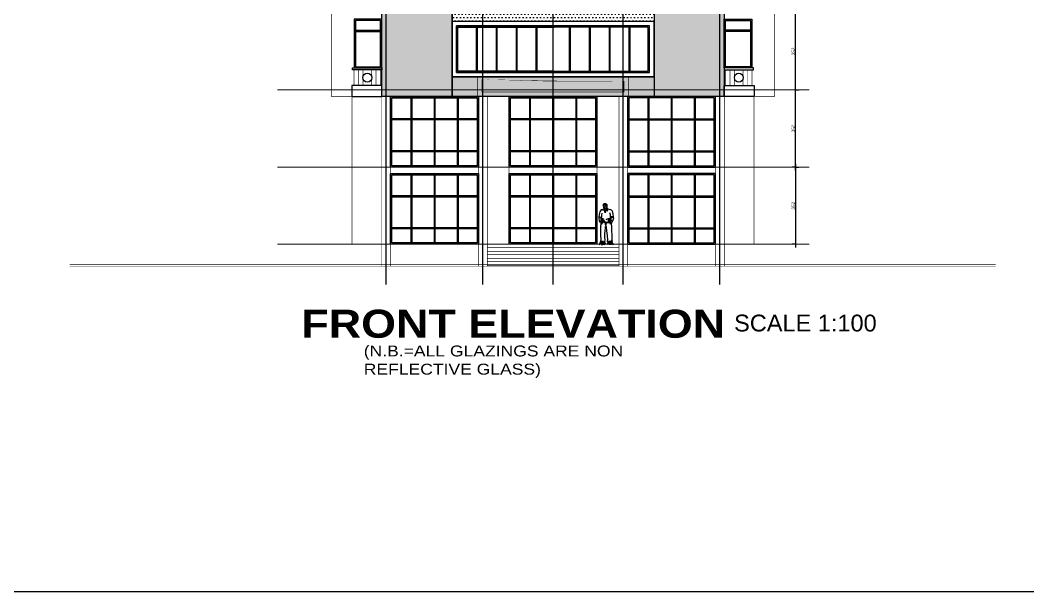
# Model space of a CAD drawing. Extents: x 250879 to 348495, y -51522 to -9360.
# Drawn here: x 305783 to 310378, y -51522 to -48914 of the extents above; entities that cross this region are included whole.
import ezdxf

# ---------------------------------------------------------------- set-up
doc = ezdxf.new("R2010")
doc.units = 0
doc.layers.get('0').update_dxf_attribs({"linetype": 'CONTINUOUS'})
doc.layers.get('DEFPOINTS').update_dxf_attribs({"color": 9, "linetype": 'CONTINUOUS'})
doc.layers.add('A-text function', color=30, linetype='CONTINUOUS', lineweight=20)
doc.layers.add('VIS', color=8, linetype='CONTINUOUS', lineweight=18)
for name, color, linetype in [('AXIS', 1, 'CONTINUOUS'), ('COLUMN', 5, 'CONTINUOUS'), ('CURTAIN', 150, 'CONTINUOUS'), ('WALL', 7, 'CONTINUOUS')]:
    doc.layers.add(name, color=color, linetype=linetype)
doc.styles.add('ARIAL', font='BOD_CR.TTF', dxfattribs={"width": 1.199999999999999})
doc.styles.get("Standard").update_dxf_attribs({"font": 'sanss___.ttf', "height": 15})
doc.styles.add('VITA', font='vinet.ttf')
doc.dimstyles.new('STANDARD$0', dxfattribs={"dimscale": 0, "dimtxt": 12, "dimasz": 8, "dimexe": 15, "dimexo": 0.0625, "dimgap": 2, "dimtad": 1, "dimdec": 0, "dimzin": 0, "dimdsep": 46, "dimtxsty": 'Standard', "dimblk1": 'ARCHTICK', "dimblk2": 'ARCHTICK', "dimsah": 1, "dimcen": 0.09, "dimdle": 15, "dimclrd": 3, "dimclre": 3, "dimclrt": 3, "dimazin": 0, "dimtfac": 1, "dimtdec": 0, "dimtofl": 0, "dimtmove": 1, "dimatfit": 3, "dimldrblk": 'ARCHTICK', "dimfxl": 1.045499999999997, "dimfxlon": 1, "dimtolj": 1, "dimtzin": 0, "dimarcsym": 0})
pattern_1 = [(0, (19207.20617337798, -20279.16520215265), (7.9375, 15.875), [0, -15.875])]

# ---------------------------------------------------------------- blocks, each defined once
blk = doc.blocks.new('HUM')
for points in [[(86188.95371651021, -23857.34926731135), (86188.952101052, -23855.12787197664), (86188.16563833658, -23853.4183282222), (86186.87034083219, -23851.16587639774), (86184.07386535496, -23849.70567108636), (86181.04609634388, -23848.8691796522), (86177.97667905987, -23849.29400793504), (86175.54114620395, -23850.55288743684), (86173.84682838536, -23852.32301143156), (86172.61094374467, -23854.78102803214), (86172.41977183653, -23857.65794169753), (86172.13048821656, -23861.95352299024)], [(86167.99442649086, -23874.54975416955), (86161.93075778808, -23875.4266040202), (86155.61427392808, -23876.53027074672), (86152.87175278585, -23878.30618709509), (86148.78806957255, -23882.65420403956), (86145.57911151282, -23897.62500513158), (86143.46211432718, -23910.18308580011), (86142.86248430495, -23916.88106910302), (86144.58558620188, -23925.14569824167), (86147.78708996388, -23932.76847070052), (86150.2598837225, -23936.02568224729), (86151.34416220077, -23938.24704369714), (86153.17815428639, -23935.46099990987), (86157.22330552878, -23931.83199167312), (86156.1775366778, -23928.8916203183), (86155.15341051256, -23930.03854131645), (86155.30347235233, -23931.72910702729), (86154.18063896155, -23930.22676424485), (86154.48485282209, -23929.04126285181), (86156.68318933563, -23928.43798776454), (86155.30754078778, -23927.16246185761), (86151.68217936678, -23927.44889675274), (86150.43090388067, -23928.34329057174), (86150.76080651903, -23926.67843516398), (86152.73199371182, -23925.82263289774), (86155.85170307291, -23925.98981939924), (86155.46167106299, -23924.28638239895), (86153.871739927, -23922.51865350305), (86152.43187063048, -23922.44149031818), (86154.84448973235, -23922.33041821952), (86154.89586609213, -23921.37173250527), (86153.78587709034, -23919.62971271538), (86152.61168908559, -23919.08606800194), (86151.96881957505, -23917.60944668046), (86153.38300069168, -23918.16595272254), (86154.1671560885, -23917.00617159282), (86154.61263349185, -23913.18426655149), (86153.96976398112, -23911.70764522927), (86150.1429643607, -23911.26220012799), (86148.22313118416, -23911.15931548271), (86144.82491848608, -23911.69828871412), (86145.39476895094, -23910.04630339818), (86151.63421001693, -23910.38067759861), (86155.95379556267, -23910.61216595559), (86156.43782787827, -23906.07124224685), (86156.44187456825, -23901.50458472223), (86158.11700711535, -23892.70099470674)], [(86171.94460432572, -23870.65902007095), (86171.46820459237, -23870.91364165232), (86170.79040866108, -23871.67518076882), (86168.58759673848, -23873.36749763896), (86167.82507880122, -23874.72135709219), (86168.33343072036, -23875.82136355419), (86169.01120676853, -23878.10599083246), (86170.19733473586, -23880.72908545606), (86170.70568665511, -23884.02910484207), (86171.46820459237, -23882.75986967188), (86171.97653662848, -23881.82909191824), (86173.33210860776, -23880.9829285187), (86175.53492053045, -23879.88292205669), (86176.46688247965, -23879.4598502857), (86176.12799445566, -23879.96754633974), (86175.02658849441, -23880.47523246465), (86173.41683061371, -23881.23678151011), (86171.97653662848, -23882.4214023262), (86171.29874069721, -23883.52140878839), (86170.95985267313, -23884.45218654202), (86170.62096464903, -23883.85987613388), (86170.28207662501, -23880.89831416443), (86171.21401869121, -23879.54446463997)], [(86176.46688247965, -23879.4598502857), (86177.99191835416, -23879.79830770242), (86177.22940041691, -23880.55985674788), (86178.16136236621, -23881.65986320988), (86178.58497239636, -23883.09832708843), (86179.26276832754, -23884.45218654203), (86179.94054437566, -23887.92143463621), (86179.60165635165, -23892.32146048422), (86180.19473027684, -23889.02144109822), (86180.10998838769, -23886.82142817421), (86179.34749033362, -23883.6060231423), (86179.26276832754, -23880.39061811056), (86177.65301044707, -23879.29061164856), (86176.21271646164, -23877.9367621241), (86175.02658849441, -23876.24444525414), (86173.67101651494, -23874.97520015482), (86172.32317907216, -23873.15102707458), (86171.94460432572, -23870.65902007095)], [(86172.13048821656, -23861.95352299024), (86172.62400309798, -23866.29432253363), (86172.27477942157, -23871.25797295672)], [(86174.0020746382, -23860.94330131915), (86173.53645084801, -23860.28762688553), (86173.00861977004, -23859.9628587083), (86172.52275148728, -23859.92121320074), (86172.3597516209, -23860.19756169049), (86172.46420665238, -23860.91815881033), (86172.41563294224, -23861.62382095887), (86172.45310515932, -23862.27147500928), (86172.69383821983, -23863.04016149303)], [(86173.71606350804, -23861.06192582398), (86173.1676831159, -23860.58280521125), (86172.74064494473, -23860.31258487697), (86172.58186654805, -23860.46101907965), (86172.60978278988, -23861.08959179788), (86172.61250988265, -23862.07693634939)], [(86172.81161712787, -23861.11821762121), (86172.82294792628, -23862.11913825815), (86172.69383821983, -23863.04016149303), (86172.86691550593, -23864.20839950702), (86173.49417201919, -23864.44047332503), (86173.71602578528, -23864.13074064882)], [(86172.9092609285, -23861.41949007566), (86173.33631929963, -23861.68970114219), (86173.47987922272, -23862.00179740978)], [(86173.229616008, -23861.81424322427), (86173.10351251786, -23862.52723137501), (86173.0156894974, -23862.85730218666), (86173.13701184573, -23863.06620180936), (86173.20541446774, -23863.32458633393), (86173.43597298955, -23863.33219530303), (86173.48973700988, -23863.25712754375)], [(86173.72732493383, -23861.49770953785), (86173.55165934801, -23862.15784058155), (86173.4399098376, -23862.43589038701), (86173.5860231696, -23862.67121889128), (86173.60150639273, -23862.97907839422), (86173.49395880723, -23863.12920333372)], [(86186.7832612627, -23852.97004905939), (86185.85232495278, -23853.43176114553), (86183.23965656736, -23853.62693702761), (86180.92931221733, -23853.19894520241), (86178.34447376487, -23852.55084937477), (86176.21504424438, -23853.04336336491), (86175.86171859191, -23855.21252820878), (86175.65836563623, -23857.10524246939), (86174.5217570187, -23859.52994724654)], [(86188.95371651021, -23857.34926731135), (86188.75066032713, -23859.99855074103), (86188.28977915332, -23862.06997958676), (86188.29848032643, -23863.91046257583), (86188.36728661269, -23866.24111346725), (86186.70228122298, -23870.33358125633), (86185.8403440047, -23871.59259560127), (86185.00252265418, -23872.7622616511), (86184.46707017736, -23874.04342557026), (86182.85402454528, -23874.35399666071), (86180.66837432267, -23874.35463412518), (86178.23958876019, -23872.89200625388), (86176.25705251317, -23871.15304944278), (86174.58241628825, -23868.91493052231), (86174.58400333305, -23866.65937179428)], [(86177.21748369983, -23860.45896999245), (86178.6952695225, -23859.85907783094), (86180.81463553049, -23859.93447514162), (86181.57189457594, -23860.60579933297)], [(86178.02812223269, -23862.08782849159), (86178.49845200112, -23862.42983918607), (86179.46889598157, -23862.52562564847)], [(86178.03044796361, -23861.38215430225), (86178.93219840103, -23861.0197728484), (86179.75554165465, -23860.94846491602), (86180.38610604085, -23861.00783169028), (86180.87234601557, -23861.19746478095), (86181.10035709575, -23861.42147595207)], [(86181.1059226297, -23862.09911309658), (86180.78257168141, -23862.06950119218), (86180.49204680372, -23862.10415494958), (86180.21821048627, -23862.2032173335), (86179.66934521862, -23862.25613190787), (86179.21676815637, -23862.22757093098), (86178.7315883566, -23862.16702051776), (86178.50423973601, -23862.02366777621), (86178.30772963613, -23861.70258455792), (86178.2905109883, -23861.57363459212), (86178.16208004848, -23861.67150274038), (86178.38717594683, -23861.54057303526), (86179.2576525411, -23861.32833915368), (86179.95493271753, -23861.18309517411), (86179.59651640398, -23861.25633959515), (86180.11425735909, -23861.34890063846), (86180.35765278562, -23861.4759825549), (86180.55281700422, -23861.63573866076), (86180.74813455711, -23861.81162211093), (86180.8940490601, -23861.87495896035), (86181.07228059394, -23861.9380408111), (86181.1059226297, -23862.09911309658)], [(86179.605810138, -23860.09089637342), (86178.68759474282, -23859.9153161255)], [(86178.9596059401, -23861.40679062398), (86178.88783088297, -23861.5203324786), (86178.93802893574, -23861.72967544995), (86179.14948408476, -23861.90542635983), (86179.42438049165, -23861.93543622855), (86179.77951838335, -23861.900251795), (86179.90757265578, -23861.7539800775), (86179.92134594839, -23861.4634374039), (86179.8390959511, -23861.28662531288)], [(86185.94966328616, -23873.85312256306), (86187.22677607491, -23875.48290613764), (86188.15873802411, -23877.59830470737), (86188.83651407217, -23878.78292552365), (86189.59903200946, -23880.64447110197), (86188.58234805417, -23879.62907899424), (86187.31149808088, -23878.95215423183), (86185.53229618825, -23878.86753987774), (86184.60033423894, -23878.86753987774), (86182.73643022352, -23879.54446463997), (86181.88919028032, -23881.74447756397), (86180.87250632505, -23884.87526824162), (86180.44889629488, -23888.2599019819), (86180.02526638171, -23891.30607830526), (86180.95722833103, -23886.56758511176), (86181.296116355, -23884.62142517916), (86182.31280031029, -23881.74447756397), (86183.16004025361, -23880.05216069402), (86183.8378361848, -23880.39062803952), (86184.430890227, -23879.88293198565), (86185.27813017023, -23879.4598502857), (86185.95592610152, -23879.1213829402), (86186.80314616162, -23879.1213829402), (86187.48094209292, -23879.4598502857), (86188.32818203613, -23879.88293198565), (86189.09068009023, -23880.55985674788), (86189.42958799741, -23880.89832409338), (86189.59903200946, -23880.64447110197)], [(86180.37748456669, -23860.28599454208), (86180.1187130535, -23860.03175169887)], [(86185.40331593218, -23869.77145450698), (86185.35261740495, -23869.29110325242), (86185.22839070679, -23869.02107419215), (86185.02348420712, -23868.77497275733), (86184.7459621868, -23868.71262444953), (86184.34480800384, -23868.7658699832), (86184.0238595593, -23868.80846737028), (86183.62445884173, -23868.80858133833), (86183.22723199757, -23868.74228249186), (86182.81890800413, -23868.60914179712), (86182.51303740805, -23868.59904735399), (86182.15352041357, -23868.60047757806), (86181.64377614592, -23868.71662394339), (86181.15668205933, -23868.95318286867), (86180.57342780063, -23869.27964308749), (86180.27383224941, -23869.48250453158), (86180.27251737125, -23869.5223465075), (86181.23224011638, -23869.48754397969), (86181.59131881817, -23869.49939441425), (86182.02799138748, -23869.58028124396), (86182.31925819816, -23869.62978803882), (86182.8246189492, -23869.64646612238), (86183.26479815475, -23869.62109875191), (86183.61057035897, -23869.63251004096), (86184.04769881132, -23869.70012573353), (86184.56548947477, -23869.7438042797), (86185.03094861777, -23869.75916551698), (86185.37715911456, -23869.75729614738)], [(86180.63445135854, -23860.32050180499), (86180.5400732183, -23859.99166228927)], [(86181.05823970822, -23860.57338933994), (86180.89038739243, -23860.22683892121), (86180.68646386634, -23859.95384219247)], [(86181.07633022178, -23860.65940472423), (86181.02283573058, -23860.84295482184)], [(86185.68692802088, -23866.09217960874), (86185.91199899034, -23866.38424610179), (86186.00363949977, -23866.65517617791), (86186.01046832568, -23866.95678250968), (86185.9703348027, -23867.15638494449), (86185.79625695298, -23867.35156690417), (86185.57744399557, -23867.37783024279), (86185.68122832107, -23867.28079190022), (86185.68288412622, -23867.23061953113), (86185.60302097963, -23867.11077805527), (86185.21121516402, -23867.29877448403), (86184.82161739981, -23867.41986499334), (86184.06636192907, -23867.44516681635), (86183.54719787237, -23867.42803319163), (86182.76673093729, -23867.20135846523), (86182.2374453234, -23866.98296387082), (86181.80092327872, -23867.00204230207), (86181.93214537611, -23867.0900940661), (86182.31677541367, -23867.11953009277), (86182.53393256568, -23867.14343912378), (86181.94502692019, -23867.2077249929), (86181.19308337088, -23867.13267264937), (86181.08357440075, -23866.8946469869), (86181.06333097455, -23866.4921344746), (86181.18939955224, -23866.22838930622), (86181.35004361153, -23865.93230997011), (86181.72731207793, -23865.67685498382)], [(86184.93245269997, -23870.72657515624), (86184.81947939348, -23870.92229150536), (86184.39129180746, -23870.98793999727), (86183.9528481823, -23870.96017521186), (86183.59466395093, -23870.92176405027), (86183.35483389525, -23870.92714422257), (86182.98027482255, -23870.98126745683), (86182.48820268417, -23870.96502792871), (86181.85160196204, -23870.89082918598), (86181.41712115108, -23870.74353013201)], [(86185.51337954028, -23866.21520011928), (86185.31248711747, -23864.97403509844), (86185.05703773213, -23863.75791016222), (86184.8552793495, -23862.54355715452)], [(86188.11508616424, -23859.8653967773), (86186.53523552747, -23859.72410728069), (86185.58236468438, -23859.85884191129), (86184.88063355304, -23860.45054907269)], [(86185.25108392902, -23862.12076598701), (86185.55964138474, -23862.10020232944), (86185.83542915693, -23862.1400507424), (86186.0938082126, -23862.2408281081), (86186.61512806544, -23862.30415800607), (86187.04669543754, -23862.28764402846), (86187.37720124943, -23862.18219912759), (86187.60747518433, -23862.04218860609), (86187.68321959866, -23861.90840727783), (86187.73378084696, -23861.74683496889), (86187.93596736519, -23861.79732696861), (86187.83486436018, -23861.75694173004), (86187.02898734807, -23861.43053101083), (86186.36854187078, -23861.27579347091), (86186.70805775616, -23861.35398552184), (86186.21293849451, -23861.42989568567), (86185.97820596647, -23861.54514599226), (86185.78862287193, -23861.69264304287), (86185.59851326303, -23861.85549113712), (86185.458095285, -23861.91235056291), (86185.28691464612, -23861.96820468382), (86185.25108392902, -23862.12076598701)], [(86188.19612509258, -23861.51072382224), (86187.34612918731, -23861.14442766617), (86186.56391595938, -23861.05710932449), (86185.96216201464, -23861.09875352164), (86185.49474405314, -23861.26782814723), (86185.27237173026, -23861.47572668912)], [(86185.32878246684, -23860.51029190754), (86185.37316400277, -23860.67792825785)], [(86185.3471189565, -23860.43270388715), (86185.50710674148, -23860.12224082139), (86185.69814927102, -23859.87928321835)], [(86185.73707226603, -23860.21292101565), (86185.83003927258, -23859.9168662539)], [(86185.97085261106, -23860.18740595433), (86186.21120718286, -23859.96268597579)], [(86186.92641262147, -23861.40649850337), (86187.06845628736, -23861.64403150675), (86187.01572382286, -23861.84216014013), (86186.81025291976, -23862.0045012755), (86186.54781909169, -23862.02658712051), (86186.21052652513, -23861.984708906), (86186.0920588058, -23861.84242381338), (86186.08580079541, -23861.56547645648), (86186.13372782724, -23861.46878698788)], [(86187.77119553421, -23862.28265506167), (86187.31533013366, -23862.59718207299), (86186.38912136725, -23862.66548154642)], [(86186.67495337992, -23860.02784118524), (86187.51149172965, -23859.88926731085)], [(86187.68468928862, -23876.52229294769), (86190.98679694148, -23877.32256364622), (86197.67658807429, -23879.00694976603), (86201.92808232339, -23882.38535560837), (86205.07920980504, -23887.79463704201), (86206.90725392076, -23898.9215729424), (86208.76463104782, -23911.65651546713), (86209.22033328067, -23918.43696352268), (86207.29425669037, -23926.74814826174), (86203.88892699407, -23934.37772941767), (86201.31765288876, -23937.61309104908), (86200.17241776164, -23939.83304532655), (86198.38196287325, -23936.97718849149), (86194.37645309487, -23933.22012607902), (86195.4988953346, -23930.2728890562), (86196.50787226223, -23931.45458124133), (86196.31837698021, -23933.15920618994), (86197.48645054993, -23931.6665445264), (86197.20566965357, -23930.46200817995), (86194.99819791577, -23929.80324946663), (86196.41660889478, -23928.54540795203), (86200.07291249772, -23928.91604205639), (86201.31703899177, -23929.84769522906), (86201.02104729817, -23928.15828914415), (86199.04872512702, -23927.24949141817), (86195.89311858868, -23927.34848561674), (86196.32534552708, -23925.63623466218), (86197.97127807303, -23923.88591997448), (86199.42771533683, -23923.84023023484), (86196.99272203202, -23923.67394469517), (86196.96230114548, -23922.70422778917), (86198.12276931647, -23920.96913125594), (86199.32124152606, -23920.44619849245), (86200.00382847416, -23918.96876697817), (86198.56260165348, -23919.49931517053), (86197.79635673635, -23918.31000826502), (86197.43194047193, -23914.43873278974), (86198.11452742011, -23912.96130127508), (86201.99074719145, -23912.5970273372), (86203.93267107705, -23912.53610744813), (86207.35382546751, -23913.15679185124), (86206.81512471843, -23911.47501106358), (86200.50388904124, -23911.67300017047), (86196.13459985028, -23911.81006867961), (86195.74734514303, -23907.21150059131), (86195.84559930414, -23902.59769035807), (86194.35049925718, -23893.66583321122)], [(86151.42387784086, -23938.00451595258), (86151.97219458154, -23941.01642607971), (86152.38343773103, -23941.70094552197), (86154.30255751142, -23940.33189546395), (86153.48007121243, -23936.90927590638), (86154.57670469383, -23938.82594598732), (86155.67333817521, -23938.14142654506), (86158.14075232043, -23936.90927590638), (86158.68906906112, -23936.08784587164), (86157.18121480609, -23932.93903632572)], [(86161.7464090808, -23934.88041541119), (86158.26338223183, -23939.07872508686), (86156.34171773121, -23940.39819072173), (86154.17982528484, -23940.99794782838), (86153.33910700743, -23940.99794782838), (86153.33910700743, -23943.15707341253), (86154.78035538286, -23943.15707341253), (86157.30254998156, -23942.67726772711), (86158.9840064196, -23942.07751062046)], [(86197.53106825963, -23915.49178944721), (86193.0432720204, -23918.24998331055), (86188.2924196259, -23920.07491540141), (86188.2924196259, -23922.62982803137), (86195.96688338183, -23919.34494770018), (86196.33233158852, -23920.80489594033), (86191.21603098736, -23925.18472782309), (86184.63791185129, -23927.73962761482), (86185.73425647116, -23929.56455970586), (86193.40872022709, -23927.00965991377), (86188.65786783257, -23929.56455970586), (86182.8106708183, -23930.65952409549), (86178.79071483701, -23933.94440442631), (86171.11625108105, -23933.94440442631), (86165.99992477137, -23933.94440442631), (86163.44176161653, -23929.92955639444), (86161.24907237687, -23926.64467606342), (86157.59456460223, -23924.45476012205), (86156.13277177588, -23923.35979573241), (86155.76729786057, -23921.53486364137), (86159.42180563521, -23921.53486364137), (86164.17268373838, -23924.45476012205), (86166.36537297798, -23926.27969221272), (86164.538131945, -23923.72477958276), (86160.51817596376, -23919.7099315507), (86156.86366818898, -23919.7099315507), (86155.40184965401, -23919.7099315507), (86154.30550503428, -23918.97996384947), (86156.49821998237, -23917.15503175898), (86165.26902835818, -23918.97996384947), (86175.13620706237, -23922.62982803137), (86168.9235361328, -23919.34494770017), (86159.78725384187, -23916.79004790809), (86154.32618536647, -23915.64180429856)], [(86195.96688338183, -23929.92955639444), (86188.2924196259, -23932.84944003668), (86182.07974869643, -23936.49930421822), (86172.57804390752, -23936.8642880691), (86163.44176161653, -23936.49930421822), (86160.15272775707, -23933.57942057579), (86157.59456460223, -23929.56455970585)], [(86171.07340521393, -23936.47776205149), (86164.61753268291, -23935.99114511931), (86161.08507637915, -23933.55806045735)], [(86183.25430616082, -23936.35610285406), (86179.2346138192, -23937.57264518487), (86174.48405747906, -23937.81595365113), (86173.99682144128, -23936.84271978642), (86174.60586151779, -23935.99114511931), (86174.24044940178, -23934.77460278815)], [(86175.58033359352, -23939.884080578), (86176.43300163059, -23944.7502399728), (86176.67662959108, -23948.27820776796)], [(86179.60002593523, -23938.6675382472), (86180.08726197308, -23942.43881450845), (86180.08726197308, -23945.1152076365), (86178.74737778134, -23946.94001616832), (86177.77290570553, -23949.49475009877), (86177.89470974424, -23952.53610096157), (86176.67662959108, -23953.50933482647)], [(86190.38497227088, -23935.1211324262), (86193.86799911986, -23939.31944210186), (86195.78966362054, -23940.63890773674), (86197.95155606684, -23941.23866484339), (86198.79227434436, -23941.23866484339), (86198.79227434436, -23943.39779042754), (86197.35102596883, -23943.39779042754), (86194.82883137019, -23942.91798474229), (86193.14737493219, -23942.31822763565)], [(86199.67251333651, -23939.83639885979), (86197.45609840918, -23942.04999750388), (86196.48641122563, -23940.38979852072), (86194.40851657832, -23938.86794380729), (86195.79378721378, -23937.62280021571), (86193.99295573836, -23938.17619987682), (86192.33064454298, -23938.45289970747), (86191.63802053122, -23937.06940055478)], [(86154.02016377152, -23942.07384684474), (86153.38964666131, -23943.43494297014), (86151.72386418747, -23949.09234376088), (86153.13289070732, -23952.5850471217), (86151.51054587182, -23951.7298212943), (86150.74219513012, -23964.21727962521), (86150.5315940392, -23975.78450373754), (86149.80939736009, -23990.68909192598), (86149.77001626907, -24017.12446458156), (86148.85404811888, -24019.66754860374), (86149.59202582008, -24021.31266911225), (86154.91459729488, -24021.53886792336), (86161.95657529493, -24023.12913908814), (86155.52552058983, -24022.37170544382), (86149.41020494657, -24021.78906856157), (86147.75624121635, -24022.68703131509), (86148.6692121463, -24024.01683174327), (86147.6604004682, -24024.942212189), (86147.47856171592, -24025.41861087835), (86155.03863660245, -24026.22403460269), (86163.20280713878, -24028.02337521576), (86168.74462743584, -24028.94875043572), (86168.93632942022, -24031.91323691232), (86167.66762785187, -24032.42900537285), (86163.72930868552, -24030.96407757099), (86160.850235078, -24030.11384245679), (86157.11996912572, -24028.87408028278), (86153.2564387308, -24028.20622780897), (86150.3104700519, -24027.97674641976), (86147.93135076968, -24028.99212430281), (86147.79430077801, -24025.59340764116), (86161.61318656555, -24026.23314025883), (86166.5818200116, -24027.37219455872), (86169.5495194513, -24027.49831594325), (86167.9510405816, -24025.76016169811), (86161.69978498388, -24024.19543604124), (86169.47426195108, -24024.89699845015), (86168.81893103998, -24022.82776369635), (86169.46984013425, -24020.62846035102), (86168.67627115858, -24017.43987237265), (86169.48561818922, -23995.29290970628), (86171.93814230946, -23973.86074513439), (86173.47095248675, -23956.10267244252), (86175.92345672379, -23954.26562153794)], [(86199.21833677478, -23943.72863203286), (86199.21833677478, -23943.72863203286), (86200.71590498487, -23949.43286768819), (86199.20409655137, -23952.88232674181), (86200.85104877649, -23952.07550436377), (86201.24937862897, -23964.58023593865), (86201.11744630845, -23976.14862477828), (86201.39808457067, -23991.06806040023), (86200.65484419923, -24017.49301209481), (86201.49512431513, -24020.06209818179), (86200.70876721597, -24021.68465021119), (86195.3818321756, -24021.75317817061), (86188.29586165062, -24023.13427854684), (86194.74652097076, -24022.56756461472), (86200.87640486084, -24022.16622355469), (86202.5030599692, -24023.11275738235), (86201.55112121424, -24024.4149469631), (86202.53209535999, -24025.3697871051), (86202.69975089836, -24025.85136021832), (86195.11914553546, -24026.43261919408), (86186.90528495693, -24027.98947550879), (86181.33849847168, -24028.750382686), (86181.05911857242, -24031.70789457805), (86182.3119950271, -24032.26099616319), (86186.29195635562, -24030.91330215344), (86189.19493877224, -24030.14867304306), (86192.96027217711, -24029.01988667169), (86196.8418805521, -24028.46670454698), (86199.79335165785, -24028.32453747147), (86202.14136846893, -24029.40990278263), (86202.37897546799, -24026.01673309061), (86188.54720767753, -24026.24708503942), (86183.54703096361, -24027.23854651073), (86180.57689853616, -24027.27675555822), (86182.22613385072, -24025.58668521821), (86188.5209722925, -24024.20771026542), (86180.72913357824, -24024.67880619703), (86181.4454357733, -24022.62987910332), (86179.60221307926, -24017.337431199), (86182.0547173163, -24002.9472619976), (86182.0547173163, -23987.6385673441), (86180.8284651977, -23973.55457660293), (86179.29565502041, -23961.61379536885), (86178.0694029019, -23953.95945300666)], [(86148.3034885207, -24029.06267305722), (86147.52486299872, -24029.80920176038), (86145.2084985353, -24032.04286383303), (86143.93301579326, -24034.77049024756), (86144.12389381664, -24036.86764937034), (86146.03283311577, -24037.43959553982), (86145.07836346613, -24035.91439251564), (86145.46013939612, -24034.19854407808), (86146.98728288218, -24033.24529715233), (86151.18693741027, -24034.00789866433), (86151.75961124683, -24035.34244634617), (86152.52318298977, -24036.48634861425), (86155.57745007877, -24036.67699402782), (86160.34977844323, -24036.67699402782), (86164.16761727519, -24035.72374710226), (86167.03100634072, -24036.10504785816), (86169.13082366322, -24035.34244634617), (86169.15830214543, -24033.47245124702), (86168.93632942022, -24031.91323691232), (86169.51261947629, -24035.72374710226), (86169.70351738286, -24037.05829478373)], [(86148.32354834482, -24029.24164417842), (86152.14138717679, -24028.86034342233), (86155.00477624223, -24030.57619186007), (86155.38657205529, -24031.52943878564), (86158.05906321426, -24030.7668472026), (86159.7771046068, -24030.57619186007), (86160.54065646674, -24030.0042456906)], [(86202.16568326027, -24029.06267305722), (86202.94430878227, -24029.80920176039), (86205.26067324568, -24032.04286383303), (86206.53615598781, -24034.77049024756), (86206.34527796433, -24036.86764937035), (86204.43633866521, -24037.43959553982), (86205.39080831481, -24035.91439251564), (86205.00903238486, -24034.19854407808), (86203.48188889888, -24033.24529715234), (86199.28223437068, -24034.00789866434), (86198.70956053423, -24035.34244634617), (86197.94598879121, -24036.48634861426), (86194.89172170228, -24036.67699402782), (86190.11939333772, -24036.67699402782), (86186.30155450577, -24035.72374710226), (86183.43816544033, -24036.10504785817), (86181.33834811785, -24035.34244634617), (86180.76565439819, -24032.67334105391), (86180.57477637472, -24031.14814795869), (86180.95655230468, -24035.72374710226), (86180.76565439819, -24037.05829478373)], [(86202.14562343621, -24029.24164417842), (86198.32778460428, -24028.86034342234), (86195.46439553871, -24030.57619186008), (86195.08259972568, -24031.52943878564), (86192.41010856674, -24030.7668472026), (86190.69206717418, -24030.57619186008), (86189.92851531424, -24030.0042456906)]]:
    blk.add_lwpolyline(points)
for centre, radius in [((86179.29028222075, -23861.61047791635), 0.0823686074139366), ((86186.43111417728, -23861.74756400366), 0.0784462927751777)]:
    blk.add_circle(centre, radius)
blk = doc.blocks.new('_ARCHTICK')
at = {"color": 0, "linetype": 'ByBlock', "const_width": 0.15}
blk.add_lwpolyline([(-0.5, -0.5), (0.5, 0.5)], dxfattribs=at)
blk = doc.blocks.new('*D2028')
at = {"layer": 'DEFPOINTS', "color": 0, "linetype": 'Continuous', "transparency": 16777216}
for p in [(309297.8624414916, -49232.17294536075), (309318.6472903202, -49232.17294536075), (309297.8624414916, -49584.17294536075)]:
    blk.add_point(p, dxfattribs=at)
at = {"layer": 'WALL', "color": 3, "linetype": 'Continuous', "lineweight": -2, "transparency": 16777216}
for p, q in [((309317.6017903202, -49232.17294536075), (309333.6472903202, -49232.17294536075)), ((309318.6472903202, -49599.17294536075), (309318.6472903202, -49217.17294536075)), ((309317.6017903202, -49584.17294536075), (309333.6472903202, -49584.17294536075))]:
    blk.add_line(p, q, dxfattribs=at)
at = {"layer": 'WALL', "color": 3, "linetype": 'Continuous', "lineweight": -2, "transparency": 16777216, "xscale": 8, "yscale": 8, "zscale": 8}
for p, rotation in [((309318.6472903202, -49232.17294536075), 90), ((309318.6472903202, -49584.17294536075), 270)]:
    blk.add_blockref('_ARCHTICK', p, dxfattribs=dict(at, rotation=rotation))
at = {"layer": 'WALL', "color": 3, "linetype": 'Continuous', "transparency": 16777216, "insert": (309308.9106648058, -49408.17294536071), "char_height": 15, "attachment_point": 5, "rotation": 90}
blk.add_mtext('\\A1;352', dxfattribs=at)
blk = doc.blocks.new('*D2029')
at = {"layer": 'DEFPOINTS', "color": 0, "linetype": 'Continuous', "transparency": 16777216}
for p in [(309318.6472903202, -48880.17294536075), (309357.247620874, -48880.17294536075), (309297.8624414916, -49232.17294536075)]:
    blk.add_point(p, dxfattribs=at)
at = {"layer": 'WALL', "color": 3, "linetype": 'Continuous', "lineweight": -2, "transparency": 16777216}
for p, q in [((309319.6927903202, -48880.17294536075), (309303.6472903202, -48880.17294536075)), ((309318.6472903202, -49247.17294536075), (309318.6472903202, -48865.17294536075)), ((309317.6017903202, -49232.17294536075), (309333.6472903202, -49232.17294536075))]:
    blk.add_line(p, q, dxfattribs=at)
at = {"layer": 'WALL', "color": 3, "linetype": 'Continuous', "lineweight": -2, "transparency": 16777216, "xscale": 8, "yscale": 8, "zscale": 8}
for p, rotation in [((309318.6472903202, -48880.17294536075), 90), ((309318.6472903202, -49232.17294536075), 270)]:
    blk.add_blockref('_ARCHTICK', p, dxfattribs=dict(at, rotation=rotation))
at = {"layer": 'WALL', "color": 3, "linetype": 'Continuous', "transparency": 16777216, "insert": (309308.9106648058, -49056.1729453607), "char_height": 15, "attachment_point": 5, "rotation": 90}
blk.add_mtext('\\A1;352', dxfattribs=at)
blk = doc.blocks.new('*D2038')
at = {"layer": 'DEFPOINTS', "color": 0, "linetype": 'Continuous', "transparency": 16777216}
for p in [(309318.6472903202, -49584.17294536075), (309318.6472903202, -49936.17294536075), (309318.6472903202, -49936.17294536075)]:
    blk.add_point(p, dxfattribs=at)
at = {"layer": 'WALL', "color": 3, "linetype": 'Continuous', "lineweight": -2, "transparency": 16777216}
for p, q in [((309318.6472903202, -49569.17294536075), (309318.6472903202, -49951.17294536075)), ((309318.6472903202, -49584.17294536075), (309303.6472903202, -49584.17294536075)), ((309318.6472903202, -49936.17294536075), (309303.6472903202, -49936.17294536075))]:
    blk.add_line(p, q, dxfattribs=at)
at = {"layer": 'WALL', "color": 3, "linetype": 'Continuous', "lineweight": -2, "transparency": 16777216, "xscale": 8, "yscale": 8, "zscale": 8}
for p, rotation in [((309318.6472903202, -49584.17294536075), 90), ((309318.6472903202, -49936.17294536075), 270)]:
    blk.add_blockref('_ARCHTICK', p, dxfattribs=dict(at, rotation=rotation))
at = {"layer": 'WALL', "color": 3, "linetype": 'Continuous', "transparency": 16777216, "insert": (309308.9106648058, -49760.17294536071), "char_height": 15, "attachment_point": 5, "rotation": 90}
blk.add_mtext('\\A1;352', dxfattribs=at)

msp = doc.modelspace()

# ---------------------------------------------------------------- hatches: boundary and pattern name
at = {"layer": 'WALL', "linetype": 'Continuous'}
h = msp.add_hatch(dxfattribs=at)
h.set_pattern_fill('DOTS', color=30, scale=10, style=0)
h.set_pattern_definition(pattern_1)
h.paths.add_polyline_path([(308993.7170321717, -49262.17294535999), (307432.4443525886, -49262.17294535999), (307432.4443525886, -46188.17294536097), (308993.7170321717, -46188.17294536097)])
h.paths.add_polyline_path([(307752.4443525887, -46328.1729453607), (308673.7170321717, -46328.1729453607), (308673.7170321717, -49172.17294535824), (307752.4443525887, -49172.17294535824)], flags=16)
h = msp.add_hatch(dxfattribs=at)
h.set_pattern_fill('DOTS', color=30, scale=10, style=0)
h.set_pattern_definition(pattern_1)
h.paths.add_polyline_path([(307752.4443525887, -48800.17294536065), (308673.7170321716, -48800.17294536065), (308673.7170321716, -48920.17294535824), (307752.4443525887, -48920.17294535824)])

# ---------------------------------------------------------------- linework, layer by layer
at = {"layer": 'AXIS'}
for p, q in [((307452.4443525882, -50119.04656287835), (307452.4443525882, -45720.35711987269)), ((307892.9212307407, -50119.04656287835), (307892.9212307407, -45720.35711987269)), ((308213.0806923799, -50119.04656287835), (308213.08069238, -45720.35711987269)), ((308533.2401540193, -50119.04656287835), (308533.2401540193, -45720.35711987269)), ((308973.7170321717, -50119.04656287835), (308973.7170321717, -45720.35711987269))]:
    msp.add_line(p, q, dxfattribs=at)
at = {"layer": 'CURTAIN', "linetype": 'Continuous'}
for p, q in [((307312.2164117341, -48960.01555304213), (307426.4443525888, -48960.0155530421)), ((307312.2164117341, -48965.01555304213), (307426.4443525888, -48965.0155530421)), ((307862.720901227, -48946.17294535824), (307862.720901227, -49146.17294535824)), ((307866.720901227, -48946.17294535824), (307866.720901227, -49146.17294535824)), ((307953.5266457207, -48946.17294535824), (307953.5266457207, -49146.17294535824)), ((307957.5266457207, -48946.17294535824), (307957.5266457207, -49146.17294535824)), ((308044.3323902144, -48946.17294535824), (308044.3323902144, -49146.17294535824)), ((308048.3323902144, -48946.17294535824), (308048.3323902144, -49146.17294535824)), ((308135.138134708, -48946.17294535824), (308135.138134708, -49146.17294535824)), ((308139.138134708, -48946.17294535824), (308139.138134708, -49146.17294535824)), ((308287.0232500518, -48946.17294535824), (308287.0232500518, -49146.17294535824)), ((308291.0232500518, -48946.17294535824), (308291.0232500518, -49146.17294535824)), ((308377.8289945454, -48946.17294535824), (308377.8289945454, -49146.17294535824)), ((308381.8289945454, -48946.17294535824), (308381.8289945454, -49146.17294535824)), ((308468.6347390391, -48946.17294535824), (308468.6347390391, -49146.17294535824)), ((308472.6347390391, -48946.17294535824), (308472.6347390391, -49146.17294535824)), ((308559.4404835328, -48946.17294535824), (308559.4404835328, -49146.17294535824)), ((308563.4404835328, -48946.17294535824), (308563.4404835328, -49146.17294535824)), ((309113.9449730258, -48960.01555304213), (308999.7170321711, -48960.0155530421)), ((309113.9449730258, -48965.01555304213), (308999.7170321711, -48965.0155530421)), ((307564.8052753987, -49268.1729453613), (307564.8052753987, -49578.17294536105)), ((307568.8052753987, -49268.1729453613), (307568.8052753987, -49578.17294536105)), ((307670.7815875436, -49268.17294536126), (307670.7815875437, -49578.17294536101)), ((307674.7815875436, -49268.17294536126), (307674.7815875437, -49578.17294536101)), ((307776.3957216639, -49268.17294536121), (307776.395721664, -49578.17294536096)), ((307780.3957216639, -49268.17294536121), (307780.395721664, -49578.17294536096)), ((308105.2854692474, -49268.17294536131), (308105.2854692475, -49578.17294536106)), ((308109.2854692474, -49268.17294536131), (308109.2854692475, -49578.17294536106)), ((308211.2617813923, -49268.17294536126), (308211.2617813924, -49578.17294536102)), ((308215.2617813923, -49268.17294536126), (308215.2617813924, -49578.17294536102)), ((308316.8759155126, -49268.17294536121), (308316.8759155127, -49578.17294536097)), ((308320.8759155126, -49268.17294536121), (308320.8759155127, -49578.17294536097)), ((308645.7656630957, -49268.17294536101), (308645.7656630958, -49578.17294536076)), ((308649.7656630957, -49268.17294536101), (308649.7656630958, -49578.17294536076)), ((308751.379797216, -49268.17294536101), (308751.3797972161, -49578.17294536076)), ((308755.379797216, -49268.17294536101), (308755.3797972161, -49578.17294536076)), ((308857.356109361, -49268.17294536101), (308857.356109361, -49578.17294536076)), ((308861.356109361, -49268.17294536101), (308861.356109361, -49578.17294536076)), ((307866.9212307404, -49364.01074178419), (307478.2797663219, -49364.01074178436)), ((307866.9212307404, -49369.01074178419), (307478.2797663219, -49369.01074178436)), ((308407.4014245892, -49364.01074178419), (308018.7599601707, -49364.01074178437)), ((308407.4014245892, -49369.01074178419), (308018.7599601707, -49369.01074178437)), ((308559.2401540192, -49364.01074178403), (308947.8816184377, -49364.01074178403)), ((308559.2401540192, -49369.01074178403), (308947.8816184377, -49369.01074178403)), ((307866.9212307406, -49509.33514893791), (307478.2797663221, -49509.33514893808)), ((307866.9212307406, -49514.33514893791), (307478.2797663221, -49514.33514893808)), ((308407.4014245893, -49509.33514893791), (308018.7599601708, -49509.33514893809)), ((308407.4014245893, -49514.33514893791), (308018.7599601708, -49514.33514893809)), ((308559.2401540192, -49509.33514893775), (308947.8816184377, -49509.33514893775)), ((308559.2401540192, -49514.33514893775), (308947.8816184377, -49514.33514893775)), ((307564.8052753988, -49620.1729453613), (307564.8052753989, -49930.17294536105)), ((307568.8052753988, -49620.1729453613), (307568.8052753989, -49930.17294536105)), ((307670.7815875437, -49620.17294536126), (307670.7815875438, -49930.172945361)), ((307674.7815875437, -49620.17294536126), (307674.7815875438, -49930.172945361)), ((307776.395721664, -49620.17294536121), (307776.3957216641, -49930.17294536095)), ((307780.395721664, -49620.17294536121), (307780.3957216641, -49930.17294536095)), ((308105.2854692476, -49620.17294536131), (308105.2854692477, -49930.17294536105)), ((308109.2854692476, -49620.17294536131), (308109.2854692477, -49930.17294536105)), ((308211.2617813925, -49620.17294536126), (308211.2617813926, -49930.17294536101)), ((308215.2617813925, -49620.17294536126), (308215.2617813926, -49930.17294536101)), ((308316.8759155128, -49620.17294536121), (308316.8759155129, -49930.17294536096)), ((308320.8759155128, -49620.17294536121), (308320.8759155129, -49930.17294536096)), ((308645.7656630957, -49620.17294536101), (308645.7656630957, -49930.17294536075)), ((308649.7656630957, -49620.17294536101), (308649.7656630957, -49930.17294536075)), ((308751.379797216, -49620.17294536101), (308751.379797216, -49930.17294536075)), ((308755.379797216, -49620.17294536101), (308755.379797216, -49930.17294536075)), ((308857.356109361, -49620.17294536101), (308857.356109361, -49930.17294536075)), ((308861.356109361, -49620.17294536101), (308861.356109361, -49930.17294536075)), ((307866.9212307407, -49716.01074178418), (307478.2797663222, -49716.01074178435)), ((308407.4014245894, -49716.01074178419), (308018.7599601709, -49716.01074178436)), ((308559.2401540191, -49716.01074178402), (308947.8816184376, -49716.01074178402)), ((307866.9212307407, -49721.01074178418), (307478.2797663222, -49721.01074178435)), ((308407.4014245894, -49721.01074178419), (308018.7599601709, -49721.01074178436)), ((308559.2401540191, -49721.01074178402), (308947.8816184376, -49721.01074178402)), ((307866.9212307407, -49861.3351489379), (307478.2797663222, -49861.33514893807)), ((307866.9212307407, -49866.3351489379), (307478.2797663222, -49866.33514893807)), ((308407.4014245895, -49861.33514893791), (308018.759960171, -49861.33514893808)), ((308407.4014245895, -49866.33514893791), (308018.759960171, -49866.33514893808)), ((308559.2401540191, -49861.33514893774), (308947.8816184376, -49861.33514893774)), ((308559.2401540191, -49866.33514893774), (308947.8816184376, -49866.33514893774))]:
    msp.add_line(p, q, dxfattribs=at)
for points in [[(307426.4443525888, -48916.17294536033), (307312.2164117341, -48916.17294536036), (307312.2164117342, -49126.17294535982), (307426.4443525888, -49126.17294535979)], [(308999.7170321711, -48916.17294536033), (309113.9449730258, -48916.17294536036), (309113.9449730258, -49126.17294535982), (308999.7170321711, -49126.17294535979)], [(307478.2797663219, -49268.17294536134), (307866.9212307404, -49268.17294536117), (307866.9212307406, -49578.17294536092), (307478.2797663221, -49578.1729453611)], [(308018.7599601707, -49268.17294536135), (308407.4014245892, -49268.17294536118), (308407.4014245893, -49578.17294536093), (308018.7599601708, -49578.1729453611)], [(308947.8816184377, -49268.17294536101), (308559.2401540192, -49268.17294536101), (308559.2401540193, -49578.17294536076), (308947.8816184378, -49578.17294536076)], [(307478.2797663221, -49620.17294536134), (307866.9212307406, -49620.17294536117), (307866.9212307407, -49930.17294536092), (307478.2797663222, -49930.17294536109)], [(308018.7599601708, -49620.17294536135), (308407.4014245893, -49620.17294536118), (308407.4014245895, -49930.17294536092), (308018.759960171, -49930.1729453611)], [(308947.8816184377, -49620.17294536101), (308559.2401540192, -49620.17294536101), (308559.2401540192, -49930.17294536075), (308947.8816184377, -49930.17294536075)]]:
    msp.add_lwpolyline(points, close=True, dxfattribs=at)
for points in [[(308213.0806923799, -49146.17294535824), (307778.4443525881, -49146.17294535824), (307778.4443525881, -48946.17294535824), (308217.8252812939, -48946.17294535824)], [(308213.0806923799, -49146.17294535824), (308647.7170321717, -49146.17294535824), (308647.7170321717, -48946.17294535824), (308208.3361034659, -48946.17294535824)]]:
    msp.add_lwpolyline(points, dxfattribs=at)
at = {"layer": 'CURTAIN', "linetype": 'Continuous', "const_width": 3}
for points in [[(307872.9212307406, -49584.17294536091), (307472.2797663221, -49584.17294536109)], [(307872.9212307407, -49612.94195769748), (307472.2797663222, -49612.94195769767)], [(308413.4014245894, -49584.17294536092), (308012.7599601709, -49584.1729453611)], [(308413.4014245894, -49612.94195769749), (308012.7599601709, -49612.94195769767)], [(308553.2401540191, -49584.17294536075), (308953.8816184376, -49584.17294536075)], [(308553.2401540191, -49612.94195769733), (308953.8816184376, -49612.94195769733)]]:
    msp.add_lwpolyline(points, dxfattribs=at)
at = {"layer": 'VIS', "ltscale": 0.0001}
for p, q in [((306956.8638328866, -49232.17294536075), (309380.9750566967, -49232.17294536075)), ((306956.8638328866, -49584.17294536075), (309380.9750566967, -49584.17294536075)), ((306956.8638328866, -49936.17294536075), (309380.9750566967, -49936.17294536075))]:
    msp.add_line(p, q, dxfattribs=at)
at = {"layer": 'WALL', "color": 30, "linetype": 'Continuous'}
for p, q in [((307752.4443525883, -46188.17294536108), (307752.4443525883, -49262.17294536101)), ((308673.7170321716, -46188.17294536108), (308673.7170321716, -49262.17294536101))]:
    msp.add_line(p, q, dxfattribs=at)
at = {"layer": 'WALL', "linetype": 'Continuous'}
for points in [[(279680.0993010132, -36659.20223542136), (330358.0239506026, -36659.20223542136), (330358.0239506026, -51521.79853607769), (279680.0993010132, -51521.79853607769)], [(307432.4443525886, -46188.17294536097), (308993.717032171, -46188.17294536097), (308993.717032171, -49262.17294536075), (307432.4443525886, -49262.17294536075)], [(308993.7170321717, -49262.17294535999), (307432.4443525886, -49262.17294535999), (307432.4443525886, -46188.17294536097), (308993.7170321717, -46188.17294536097)], [(307752.4443525887, -48800.17294536065), (308673.7170321716, -48800.17294536065), (308673.7170321716, -48920.17294535824), (307752.4443525887, -48920.17294535824)], [(307432.4443525888, -48910.17294536033), (307306.2164117341, -48910.17294536036), (307306.2164117342, -49132.17294535982), (307432.4443525888, -49132.17294535979)], [(308673.7170321717, -48920.17294535824), (307752.4443525881, -48920.17294535824), (307752.4443525881, -49172.17294535824), (308673.7170321717, -49172.17294535824)], [(308993.7170321711, -48910.17294536033), (309119.9449730258, -48910.17294536036), (309119.9449730258, -49132.17294535982), (308993.7170321711, -49132.17294535979)], [(307772.4443525881, -49152.17294535824), (308653.7170321716, -49152.17294535824), (308653.7170321716, -48940.17294535824), (307772.4443525881, -48940.17294535824)], [(307772.4443525887, -49152.17294535824), (308653.7170321716, -49152.17294535824), (308653.7170321716, -48940.17294535824), (307772.4443525887, -48940.17294535824)], [(307298.2164117342, -49132.17294535982), (307432.4443525888, -49132.17294535979), (307432.4443525888, -49140.17294535979), (307298.2164117342, -49140.17294535982)], [(309127.9449730258, -49132.17294535982), (308993.7170321711, -49132.17294535979), (308993.7170321711, -49140.17294535979), (309127.9449730258, -49140.17294535982)], [(307432.4443525888, -49212.17294535993), (307296.2164117331, -49212.17294535996), (307296.2164117331, -49262.17294536002), (307432.4443525888, -49262.17294535999)], [(308993.7170321711, -49212.17294535993), (309129.9449730268, -49212.17294535996), (309129.9449730268, -49262.17294536002), (308993.717032171, -49262.17294535999)], [(307472.2797663219, -49262.17294536134), (307872.9212307404, -49262.17294536116), (307872.9212307406, -49584.17294536092), (307472.2797663221, -49584.1729453611)], [(308012.7599601707, -49262.17294536135), (308413.4014245892, -49262.17294536117), (308413.4014245893, -49584.17294536092), (308012.7599601708, -49584.1729453611)], [(308953.8816184377, -49262.17294536101), (308553.2401540192, -49262.17294536101), (308553.2401540193, -49584.17294536076), (308953.8816184378, -49584.17294536076)], [(307472.2797663221, -49614.17294536134), (307872.9212307406, -49614.17294536116), (307872.9212307407, -49936.17294536091), (307472.2797663222, -49936.17294536109)], [(308012.7599601708, -49614.17294536135), (308413.4014245893, -49614.17294536117), (308413.4014245895, -49936.17294536092), (308012.759960171, -49936.1729453611)], [(308953.8816184377, -49614.17294536101), (308553.2401540192, -49614.17294536101), (308553.2401540192, -49936.17294536075), (308953.8816184377, -49936.17294536075)]]:
    msp.add_lwpolyline(points, close=True, dxfattribs=at)
at = {"layer": 'WALL', "linetype": 'Continuous', "const_width": 3}
for points in [[(307437.608938854, -46188.17294536009), (307202.4443525874, -46188.17294536014), (307202.4443525879, -49262.17294536014), (307437.6089388545, -49262.17294536009)], [(308213.0806923804, -46188.17294536108), (307432.4443525886, -46188.17294536097), (307432.4443525882, -49262.17294536064), (308213.08069238, -49262.17294536075)], [(308213.08069238, -46188.17294536108), (308993.7170321717, -46188.17294536108), (308993.7170321717, -49262.17294536075), (308213.0806923799, -49262.17294536075)], [(308988.5524459059, -46188.17294536009), (309223.7170321725, -46188.17294536014), (309223.717032172, -49262.17294536014), (308988.5524459053, -49262.17294536009)], [(308213.0806923799, -49172.17294535573), (307752.4443525881, -49172.17294535824), (307752.4443525881, -48920.17294535824), (308217.8252812939, -48920.17294535824)], [(308217.8252812939, -48940.17294535824), (307772.4443525881, -48940.17294535824)], [(308213.0806923799, -49152.17294535573), (307772.4443525881, -49152.17294535824), (307772.4443525881, -48940.17294535824), (308217.8252812939, -48940.17294535824)], [(308213.0806923799, -49172.17294535573), (308673.7170321717, -49172.17294535824), (308673.7170321717, -48920.17294535824), (308208.3361034659, -48920.17294535824)], [(308208.3361034659, -48940.17294535824), (308653.7170321717, -48940.17294535824)], [(308213.0806923799, -49152.17294535573), (308653.7170321717, -49152.17294535824), (308653.7170321717, -48940.17294535824), (308208.3361034659, -48940.17294535824)], [(307306.2164117342, -49132.17294535982), (307432.4443525888, -49132.17294535979)], [(307306.2164117342, -49140.17294535983), (307306.2164117342, -49212.17294535984)], [(307306.2164117342, -49212.17294535983), (307306.2164117342, -49140.17294535983)], [(307306.2164117342, -49140.17294535982), (307306.2164117342, -49212.17294535983)], [(307306.2164117342, -49140.17294535982), (307306.2164117342, -49212.17294535983)], [(307306.2164117342, -49140.17294535982), (307432.4443525888, -49140.17294535979)], [(309119.9449730258, -49132.17294535982), (308993.7170321711, -49132.17294535979)], [(309119.9449730258, -49140.17294535982), (308993.7170321711, -49140.17294535979)], [(309119.9449730256, -49140.17294535983), (309119.9449730256, -49212.17294535984)], [(309119.9449730256, -49212.17294535983), (309119.9449730256, -49140.17294535983)], [(309119.9449730258, -49140.17294535982), (309119.9449730258, -49212.17294535983)], [(309119.9449730258, -49140.17294535982), (309119.9449730258, -49212.17294535983)], [(307306.2164117331, -49262.17294536002), (307296.2164117331, -49262.17294536002), (307296.2164117331, -49212.17294535983), (307432.4443525888, -49212.17294535993)], [(309119.9449730268, -49262.17294536002), (309129.9449730268, -49262.17294536002), (309129.9449730268, -49212.17294535983), (308993.7170321711, -49212.17294535993)], [(307432.4443525888, -49262.17294536006), (307296.2164117331, -49262.17294536009)], [(307296.216411733, -49262.17294536012), (307296.216411733, -49936.17294536075), (307432.4443525882, -49936.17294536075)], [(307432.4443525882, -49262.17294536001), (307432.4443525882, -50036.17294536075)], [(307472.2797663219, -49262.17294536134), (307472.2797663221, -49584.1729453611)], [(307472.4443525882, -49262.17294536001), (307472.4443525882, -50036.17294536075)], [(307872.9212307407, -49262.17294536001), (307872.9212307407, -50036.17294536076)], [(307872.9212307404, -49262.1729453611), (307872.9212307406, -49584.17294536092)], [(307912.9212307406, -49262.17294536001), (307912.9212307406, -50036.17294536076)], [(308012.7599601707, -49262.17294536135), (308012.7599601708, -49584.1729453611)], [(308012.7599601707, -49262.17294536073), (308012.759960171, -49936.17294536109)], [(308413.4014245892, -49262.17294536111), (308413.4014245893, -49584.17294536092)], [(308413.4014245892, -49262.17294536117), (308413.4014245895, -49936.17294536091)], [(308513.2401540193, -49262.17294536002), (308513.2401540193, -50036.17294536077)], [(308553.2401540192, -49262.17294536002), (308553.2401540192, -50036.17294536077)], [(308553.2401540192, -49262.17294536095), (308553.2401540193, -49584.17294536076)], [(308953.7170321717, -49262.17294536001), (308953.7170321717, -50036.17294536075)], [(308953.8816184377, -49262.17294536101), (308953.8816184378, -49584.17294536076)], [(308953.8816184377, -49262.17294536075), (308953.8816184377, -50036.17294536075)], [(308993.717032171, -49262.17294536006), (309129.9449730268, -49262.17294536009)], [(308993.7170321717, -49262.17294536001), (308993.7170321717, -50036.17294536075)], [(309129.9449730268, -49262.17294536012), (309129.9449730268, -49936.17294536075), (308993.7170321717, -49936.17294536075)], [(307472.2797663221, -49614.17294536134), (307472.2797663222, -49936.17294536109)], [(307872.9212307406, -49614.1729453611), (307872.9212307407, -49936.17294536091)], [(308012.7599601708, -49614.17294536135), (308012.759960171, -49936.1729453611)], [(308413.4014245893, -49614.17294536111), (308413.4014245895, -49936.17294536092)], [(308553.2401540192, -49614.17294536095), (308553.2401540192, -49936.17294536075)], [(308953.8816184377, -49614.17294536101), (308953.8816184377, -49936.17294536075)], [(308993.7170321717, -49936.17294536075), (307432.4443525882, -49936.17294536075)], [(307872.9212307408, -49936.1729453609), (307472.2797663223, -49936.17294536108)], [(308513.2401540193, -49936.17294536109), (307912.9212307406, -49936.17294536109)], [(308413.4014245895, -49936.17294536091), (308012.759960171, -49936.17294536109)], [(308553.2401540191, -49936.17294536075), (308953.8816184376, -49936.17294536075)], [(308513.2401540193, -49952.17294536109), (307912.9212307406, -49952.17294536109)], [(308513.2401540193, -49968.17294536109), (307912.9212307406, -49968.17294536109)], [(308513.2401540193, -49984.17294536109), (307912.9212307406, -49984.17294536109)], [(310231.2615022271, -50029.09427077304), (306008.2282068445, -50029.09427077304)], [(310231.2615022271, -50036.17294536075), (306008.2282068445, -50036.17294536075)], [(308513.2401540193, -50000.17294536109), (307912.9212307406, -50000.17294536109)], [(308513.2401540193, -50000.17294536109), (307912.9212307406, -50000.17294536109)], [(308513.2401540193, -50016.17294536109), (307912.9212307406, -50016.17294536109)], [(308513.2401540193, -50032.17294536109), (307912.9212307406, -50032.17294536109)]]:
    msp.add_lwpolyline(points, dxfattribs=at)
at = {"layer": 'WALL', "color": 30, "linetype": 'Continuous'}
for points in [[(307752.4443525883, -46188.17294536108), (308673.7170321716, -46188.17294536108), (308673.7170321716, -49262.17294536101), (307752.4443525883, -49262.17294536121)], [(307752.4443525887, -46328.1729453607), (308673.7170321717, -46328.1729453607), (308673.7170321717, -49172.17294535824), (307752.4443525887, -49172.17294535824)]]:
    msp.add_lwpolyline(points, close=True, dxfattribs=at)
at = {"layer": 'WALL', "linetype": 'Continuous'}
for points in [[(308213.0806923799, -49152.17294535573), (307772.4443525881, -49152.17294535824), (307772.4443525881, -48940.17294535824), (308213.0806923799, -48940.17294535824)], [(308213.0806923799, -49152.17294535573), (308653.7170321717, -49152.17294535824), (308653.7170321717, -48940.17294535824), (308213.0806923799, -48940.17294535824)], [(307432.4443525888, -49212.17294535996), (307296.2164117331, -49212.17294535999), (307296.2164117331, -49262.17294536008), (307432.4443525888, -49262.17294536005)], [(308993.7170321711, -49212.17294535996), (309129.9449730268, -49212.17294535999), (309129.9449730268, -49262.17294536008), (308993.717032171, -49262.17294536005)]]:
    msp.add_lwpolyline(points, dxfattribs=at)
at = {"layer": 'WALL', "color": 30, "linetype": 'Continuous', "const_width": 3}
for points in [[(307306.2164117342, -49132.17294535982), (307298.2164117342, -49132.17294535982), (307298.2164117342, -49140.17294535982), (307432.4443525888, -49140.17294535979)], [(307432.4443525888, -49132.17294535979), (307298.2164117342, -49132.17294535982)], [(307306.2164117342, -49212.17294535982), (307306.2164117342, -49140.17294535982)], [(307326.2164117342, -49140.17294535982), (307326.2164117342, -49212.17294535987)], [(307346.2164117342, -49140.17294535982), (307346.2164117342, -49212.17294535987)], [(307346.2164117342, -49140.17294535982), (307346.2164117342, -49212.17294535987)], [(307386.2164117342, -49140.17294535981), (307386.2164117342, -49212.17294535986)], [(307406.2164117342, -49140.1729453598), (307406.2164117342, -49212.17294535985)], [(307426.2164117342, -49140.17294535979), (307426.2164117342, -49212.17294535985)], [(309119.9449730258, -49132.17294535982), (309127.9449730258, -49132.17294535982), (309127.9449730258, -49140.17294535982), (308993.7170321711, -49140.17294535979)], [(308993.7170321711, -49132.17294535979), (309127.9449730258, -49132.17294535982)], [(308999.9449730258, -49140.17294535979), (308999.9449730258, -49212.17294535985)], [(309019.9449730258, -49140.1729453598), (309019.9449730258, -49212.17294535985)], [(309039.9449730258, -49140.17294535981), (309039.9449730258, -49212.17294535986)], [(309079.9449730258, -49140.17294535982), (309079.9449730258, -49212.17294535987)], [(309079.9449730258, -49140.17294535982), (309079.9449730258, -49212.17294535987)], [(309099.9449730258, -49140.17294535982), (309099.9449730258, -49212.17294535987)], [(309119.9449730258, -49212.17294535982), (309119.9449730258, -49140.17294535982)], [(308213.0806924634, -49172.17294535824), (307869.5522941109, -49172.17294536075), (307869.5522941112, -49232.17294536075), (307869.5522941112, -49262.17294536075), (308213.0806923799, -49262.17294536068)], [(308213.0806924639, -49192.17294535824), (307889.5522941113, -49192.17294536075), (307889.5522941112, -49232.1729453608), (307889.5522941112, -49242.17294536075), (308213.0806923799, -49242.17294536068)], [(308213.0806924639, -49172.17294535824), (308556.6090906489, -49172.17294536075), (308556.6090906486, -49232.17294536075), (308556.6090906486, -49262.17294536075), (308213.0806923799, -49262.17294536068)], [(308213.0806924639, -49192.17294535824), (308536.6090906488, -49192.17294536075), (308536.6090906486, -49232.1729453607), (308536.6090906486, -49242.17294536075), (308213.0806923799, -49242.17294536068)]]:
    msp.add_lwpolyline(points, dxfattribs=at)
for points in [[(307366.2164117342, -49196.17294535983, -1), (307366.2164117342, -49156.17294535983, -1), (307366.2164117342, -49196.17294535983, -0.9999999999999999)], [(309059.9449730258, -49196.17294535983, 1), (309059.9449730258, -49156.17294535983, 1), (309059.9449730258, -49196.17294535983, 0.9999999999999999)]]:
    msp.add_lwpolyline(points, format="xyb", dxfattribs=at)
at = {"layer": 'WALL', "color": 30, "linetype": 'Continuous'}
for centre in [(307366.2164117342, -49176.17294535983), (309059.9449730258, -49176.17294535983)]:
    msp.add_circle(centre, 20, dxfattribs=at)

# ---------------------------------------------------------------- block references
at = {"layer": 'COLUMN', "linetype": 'Continuous', "xscale": -1}
msp.add_blockref('HUM', (394631.034040313, -25900.80911562214), dxfattribs=at)

# ---------------------------------------------------------------- texts
at = {"layer": 'A-text function', "insert": (307349.9977038129, -50398.12369638262), "char_height": 49.78713599999244, "width": 1341.322343441435, "attachment_point": 1, "style": 'ARIAL'}
msp.add_mtext('(N.B.=ALL GLAZINGS ARE NON REFLECTI{\\W1.2;VE GLASS)}', dxfattribs=at)
at = {"layer": 'WALL', "attachment_point": 1, "style": 'VITA'}
for s, insert, char_height in [('{\\fArial Black|b0|i0|c0|p34;FRONT ELEVATION}', (307065.153380574, -50234.78204785469), 128), ('{\\fArial|b0|i0|c0|p34;SCALE 1:100}', (309038.9366584321, -50257.22697495023), 76.80000000000001)]:
    msp.add_mtext(s, dxfattribs=dict(at, insert=insert, char_height=char_height))

# ---------------------------------------------------------------- dimensions: what is measured, and where the dimension line sits
at = {"layer": 'WALL', "linetype": 'Continuous'}
for base, p1, p2, picture, middle in [((309318.6472903202, -48880.17294536075), (309297.8624414916, -49232.17294536075), (309357.247620874, -48880.17294536075), '*D2029', (309308.9106648058, -49056.1729453607)), ((309318.6472903202, -49232.17294536075), (309297.8624414916, -49584.17294536075), (309297.8624414916, -49232.17294536075), '*D2028', (309308.9106648058, -49408.17294536071)), ((309318.6472903202, -49936.17294536075), (309318.6472903202, -49584.17294536075), (309318.6472903202, -49936.17294536075), '*D2038', (309308.9106648058, -49760.17294536071))]:
    dim = msp.add_linear_dim(base=base, p1=p1, p2=p2, angle=90, dimstyle='STANDARD$0', override={"dimscale": 1}, dxfattribs=at)
    dim.commit()
    dim.dimension.update_dxf_attribs({"geometry": picture, "text_midpoint": middle})

doc.saveas('drawing.dxf')
